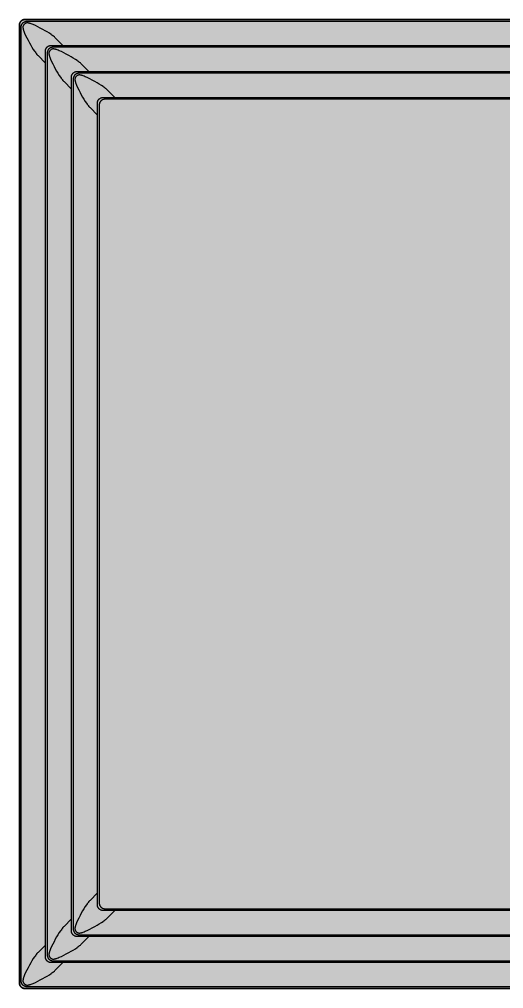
# Model space of a CAD drawing. Header units: millimetres. Extents: x 0 to 1672, y 0 to 1102.
# Drawn here: x 1171.5 to 1421.5, y 307.3 to 807.3 of the extents above; entities that cross this region are included whole.
import ezdxf

# ---------------------------------------------------------------- set-up
doc = ezdxf.new("R2010")
doc.units = ezdxf.units.MM
doc.layers.add('Blocks', color=7, linetype='Continuous')
doc.layers.add('Blocks$Fill', color=7, linetype='Continuous', true_color=0xffffff)
doc.layers.add('Blocks$Inner', color=7, linetype='Continuous', lineweight=25, true_color=0x007f00)
doc.layers.add('Blocks$Outline', color=7, linetype='Continuous', lineweight=35, true_color=0xff3f3f)

# ---------------------------------------------------------------- blocks, each defined once
blk = doc.blocks.new('Eiffel Shelf Top')
at = {"layer": 'Blocks$Fill'}
blk.add_hatch(color=256, dxfattribs=at).paths.add_polyline_path([(499.06, 0), (499.06, 247.04), (499.05, 247.12), (499.05, 247.19), (499.04, 247.27), (499.04, 247.35), (499.03, 247.42), (499.02, 247.5), (499, 247.57), (498.99, 247.65), (498.97, 247.72), (498.95, 247.79), (498.93, 247.86), (498.91, 247.93), (498.89, 248), (498.86, 248.07), (498.83, 248.13), (498.81, 248.2), (498.77, 248.27), (498.74, 248.33), (498.71, 248.4), (498.67, 248.46), (498.64, 248.53), (498.6, 248.59), (498.56, 248.65), (498.52, 248.71), (498.48, 248.77), (498.43, 248.83), (498.39, 248.89), (498.34, 248.94), (498.29, 249), (498.24, 249.05), (498.19, 249.1), (498.14, 249.16), (498.09, 249.21), (498.04, 249.25), (497.98, 249.3), (497.92, 249.35), (497.87, 249.39), (497.81, 249.44), (497.75, 249.48), (497.69, 249.52), (497.62, 249.56), (497.56, 249.59), (497.5, 249.63), (497.43, 249.66), (497.37, 249.7), (497.3, 249.73), (497.23, 249.76), (497.17, 249.79), (497.1, 249.81), (497.03, 249.84), (496.96, 249.86), (496.89, 249.88), (496.82, 249.9), (496.75, 249.92), (496.68, 249.93), (496.61, 249.95), (496.54, 249.96), (496.47, 249.97), (496.4, 249.98), (496.33, 249.99), (496.25, 249.99), (496.18, 250), (496.11, 250), (2.07, 250), (1.98, 250), (1.89, 249.99), (1.8, 249.99), (1.71, 249.98), (1.62, 249.97), (1.54, 249.95), (1.45, 249.94), (1.36, 249.92), (1.28, 249.9), (1.2, 249.87), (1.12, 249.85), (1.04, 249.82), (0.96, 249.79), (0.88, 249.76), (0.8, 249.72), (0.72, 249.69), (0.63, 249.64), (0.54, 249.59), (0.45, 249.53), (0.37, 249.48), (0.28, 249.42), (0.2, 249.35), (0.12, 249.29), (0.04, 249.22), (-0.03, 249.15), (-0.11, 249.08), (-0.18, 249), (-0.25, 248.92), (-0.31, 248.84), (-0.37, 248.76), (-0.43, 248.67), (-0.49, 248.59), (-0.53, 248.52), (-0.57, 248.45), (-0.61, 248.38), (-0.65, 248.3), (-0.68, 248.23), (-0.71, 248.15), (-0.74, 248.08), (-0.77, 248), (-0.8, 247.93), (-0.82, 247.85), (-0.84, 247.77), (-0.86, 247.69), (-0.88, 247.61), (-0.9, 247.53), (-0.91, 247.45), (-0.92, 247.37), (-0.93, 247.28), (-0.94, 247.19), (-0.94, 247.11), (-0.94, 247.02), (-0.94, 0), (-0.94, -247.07), (-0.94, -247.12), (-0.94, -247.17), (-0.93, -247.22), (-0.93, -247.33), (-0.91, -247.43), (-0.9, -247.53), (-0.88, -247.63), (-0.85, -247.73), (-0.82, -247.83), (-0.79, -247.93), (-0.76, -248.03), (-0.72, -248.13), (-0.68, -248.22), (-0.64, -248.32), (-0.59, -248.41), (-0.57, -248.45), (-0.54, -248.5), (-0.52, -248.54), (-0.49, -248.59), (-0.46, -248.63), (-0.43, -248.67), (-0.4, -248.72), (-0.37, -248.76), (-0.31, -248.84), (-0.25, -248.92), (-0.18, -249), (-0.11, -249.08), (-0.03, -249.15), (0.04, -249.22), (0.12, -249.29), (0.2, -249.35), (0.28, -249.42), (0.37, -249.48), (0.45, -249.53), (0.54, -249.59), (0.63, -249.64), (0.68, -249.66), (0.72, -249.69), (0.8, -249.72), (0.88, -249.76), (0.96, -249.79), (1.04, -249.82), (1.12, -249.85), (1.2, -249.87), (1.28, -249.9), (1.36, -249.92), (1.45, -249.94), (1.54, -249.95), (1.62, -249.97), (1.71, -249.98), (1.8, -249.99), (1.89, -249.99), (1.98, -250), (496.04, -250), (496.15, -250), (496.2, -250), (496.26, -249.99), (496.31, -249.99), (496.37, -249.98), (496.43, -249.98), (496.49, -249.97), (496.55, -249.96), (496.61, -249.95), (496.66, -249.94), (496.72, -249.92), (496.78, -249.91), (496.83, -249.9), (496.89, -249.88), (496.95, -249.86), (497, -249.85), (497.06, -249.83), (497.11, -249.81), (497.17, -249.79), (497.23, -249.76), (497.3, -249.73), (497.37, -249.7), (497.43, -249.66), (497.5, -249.63), (497.56, -249.59), (497.62, -249.56), (497.69, -249.52), (497.75, -249.48), (497.81, -249.44), (497.87, -249.39), (497.92, -249.35), (497.98, -249.3), (498.04, -249.25), (498.09, -249.21), (498.14, -249.16), (498.19, -249.1), (498.24, -249.05), (498.29, -249), (498.34, -248.94), (498.39, -248.89), (498.43, -248.83), (498.48, -248.77), (498.52, -248.71), (498.56, -248.65), (498.6, -248.59), (498.64, -248.53), (498.68, -248.46), (498.71, -248.4), (498.74, -248.33), (498.78, -248.27), (498.81, -248.2), (498.83, -248.13), (498.86, -248.07), (498.89, -248), (498.91, -247.93), (498.93, -247.86), (498.95, -247.79), (498.97, -247.72), (498.99, -247.65), (499, -247.57), (499.02, -247.5), (499.03, -247.42), (499.04, -247.35), (499.04, -247.27), (499.05, -247.19), (499.05, -247.12), (499.06, -247.04)], flags=0)
at = {"layer": 'Blocks$Inner'}
for points in [[(496.11, 250), (2.07, 250), (1.98, 250), (1.89, 249.99), (1.8, 249.99), (1.71, 249.98), (1.62, 249.97), (1.54, 249.95), (1.45, 249.94), (1.36, 249.92), (1.28, 249.9), (1.2, 249.87), (1.12, 249.85), (1.04, 249.82), (0.96, 249.79), (0.88, 249.76), (0.8, 249.72), (0.72, 249.69), (0.63, 249.64), (0.54, 249.59), (0.45, 249.53), (0.37, 249.48), (0.28, 249.42), (0.2, 249.35), (0.12, 249.29), (0.04, 249.22), (-0.03, 249.15), (-0.11, 249.08), (-0.18, 249), (-0.25, 248.92), (-0.31, 248.84), (-0.37, 248.76), (-0.43, 248.67), (-0.49, 248.59), (-0.53, 248.52), (-0.57, 248.45), (-0.61, 248.38), (-0.65, 248.3), (-0.68, 248.23), (-0.71, 248.15), (-0.74, 248.08), (-0.77, 248), (-0.8, 247.93), (-0.82, 247.85), (-0.84, 247.77), (-0.86, 247.69), (-0.88, 247.61), (-0.9, 247.53), (-0.91, 247.45), (-0.92, 247.37), (-0.93, 247.28), (-0.94, 247.19), (-0.94, 247.11), (-0.94, 247.02), (-0.94, 0), (-0.94, -247.07), (-0.94, -247.12), (-0.94, -247.17), (-0.93, -247.22), (-0.93, -247.33), (-0.91, -247.43), (-0.9, -247.53), (-0.88, -247.63), (-0.85, -247.73), (-0.82, -247.83), (-0.79, -247.93), (-0.76, -248.03), (-0.72, -248.13), (-0.68, -248.22), (-0.64, -248.32), (-0.59, -248.41), (-0.57, -248.45), (-0.54, -248.5), (-0.52, -248.54), (-0.49, -248.59), (-0.46, -248.63), (-0.43, -248.67), (-0.4, -248.72), (-0.37, -248.76), (-0.31, -248.84), (-0.25, -248.92), (-0.18, -249), (-0.11, -249.08), (-0.03, -249.15), (0.04, -249.22), (0.12, -249.29), (0.2, -249.35), (0.28, -249.42), (0.37, -249.48), (0.45, -249.53), (0.54, -249.59), (0.63, -249.64), (0.68, -249.66), (0.72, -249.69), (0.8, -249.72), (0.88, -249.76), (0.96, -249.79), (1.04, -249.82), (1.12, -249.85), (1.2, -249.87), (1.28, -249.9), (1.36, -249.92), (1.45, -249.94), (1.54, -249.95), (1.62, -249.97), (1.71, -249.98), (1.8, -249.99), (1.89, -249.99), (1.98, -250), (496.04, -250)], [(495.2, -249.05), (3.01, -249.06), (2.93, -249.06), (2.85, -249.05), (2.78, -249.05), (2.7, -249.04), (2.62, -249.03), (2.55, -249.02), (2.47, -249.01), (2.4, -248.99), (2.32, -248.98), (2.25, -248.96), (2.18, -248.94), (2.11, -248.92), (2.04, -248.9), (1.97, -248.88), (1.91, -248.85), (1.84, -248.82), (1.77, -248.79), (1.71, -248.76), (1.64, -248.73), (1.58, -248.7), (1.51, -248.66), (1.45, -248.62), (1.39, -248.59), (1.33, -248.55), (1.27, -248.51), (1.21, -248.46), (1.15, -248.42), (1.09, -248.37), (1.04, -248.33), (0.98, -248.28), (0.93, -248.23), (0.88, -248.18), (0.83, -248.12), (0.78, -248.07), (0.73, -248.02), (0.68, -247.96), (0.64, -247.9), (0.59, -247.85), (0.55, -247.79), (0.51, -247.73), (0.47, -247.67), (0.43, -247.61), (0.39, -247.54), (0.36, -247.48), (0.33, -247.41), (0.29, -247.35), (0.26, -247.28), (0.23, -247.22), (0.21, -247.15), (0.18, -247.08), (0.16, -247.01), (0.13, -246.94), (0.11, -246.87), (0.09, -246.8), (0.08, -246.73), (0.06, -246.66), (0.05, -246.61), (0.04, -246.55), (0.03, -246.5), (0.02, -246.41), (0.01, -246.3), (0.01, -246.23), (0, -246.16), (0, 0), (0, 246.16), (0.01, 246.23), (0.01, 246.3), (0.02, 246.41), (0.03, 246.5), (0.04, 246.55), (0.05, 246.61), (0.06, 246.66), (0.08, 246.73), (0.09, 246.8), (0.11, 246.87), (0.13, 246.94), (0.16, 247.01), (0.18, 247.08), (0.21, 247.15), (0.23, 247.22), (0.26, 247.28), (0.29, 247.35), (0.33, 247.41), (0.36, 247.48), (0.39, 247.54), (0.43, 247.61), (0.47, 247.67), (0.51, 247.73), (0.55, 247.79), (0.59, 247.85), (0.64, 247.9), (0.68, 247.96), (0.73, 248.02), (0.78, 248.07), (0.83, 248.12), (0.88, 248.18), (0.93, 248.23), (0.98, 248.28), (1.04, 248.33), (1.09, 248.37), (1.15, 248.42), (1.21, 248.46), (1.27, 248.51), (1.33, 248.55), (1.39, 248.59), (1.45, 248.62), (1.51, 248.66), (1.58, 248.7), (1.64, 248.73), (1.71, 248.76), (1.77, 248.79), (1.84, 248.82), (1.91, 248.85), (1.97, 248.88), (2.04, 248.9), (2.11, 248.92), (2.18, 248.94), (2.25, 248.96), (2.32, 248.98), (2.4, 248.99), (2.47, 249.01), (2.55, 249.02), (2.62, 249.03), (2.7, 249.04), (2.78, 249.05), (2.85, 249.05), (2.93, 249.06), (495.11, 249.06)], [(21.55, 236.58), (17.74, 240.38), (17.43, 240.66), (17.11, 240.93), (16.71, 241.26), (16.31, 241.57), (15.87, 241.89), (15.43, 242.21), (14.53, 242.81), (13.44, 243.5), (12.34, 244.16), (11.1, 244.86), (9.85, 245.52), (8.58, 246.16), (7.3, 246.78), (6.18, 247.28), (5.7, 247.48), (5.2, 247.67), (4.82, 247.81), (4.63, 247.88), (4.43, 247.94), (4.27, 247.98), (4.12, 248.03), (3.95, 248.07), (3.79, 248.1), (3.67, 248.13), (3.54, 248.15), (3.47, 248.15), (3.41, 248.16), (3.34, 248.16), (3.28, 248.17), (3.22, 248.17), (3.17, 248.17), (3.11, 248.17), (3.05, 248.17), (2.99, 248.16), (2.94, 248.16), (2.88, 248.15), (2.82, 248.15), (2.68, 248.1), (2.54, 248.05), (2.4, 247.99), (2.26, 247.93), (2.12, 247.87), (1.99, 247.81), (1.9, 247.74), (1.82, 247.67), (1.75, 247.6), (1.67, 247.53), (1.53, 247.38), (1.47, 247.32), (1.41, 247.26), (1.36, 247.2), (1.3, 247.14), (1.25, 247.07), (1.22, 247.04), (1.2, 247.01), (1.17, 246.99), (1.15, 246.95), (1.12, 246.92), (1.1, 246.89), (1.08, 246.86), (1.06, 246.83), (1.04, 246.79), (1.03, 246.76), (1.01, 246.72), (0.99, 246.69), (0.98, 246.65), (0.97, 246.61), (0.96, 246.58), (0.95, 246.54), (0.94, 246.5), (0.93, 246.46), (0.92, 246.43), (0.92, 246.39), (0.91, 246.35), (0.91, 246.31), (0.91, 246.27), (0.91, 246.23), (0.9, 246.18), (0.9, 246.12), (0.89, 246.06), (0.89, 246), (0.89, 245.95), (0.88, 245.89), (0.89, 245.83), (0.89, 245.78), (0.89, 245.71), (0.9, 245.65), (0.9, 245.58), (0.91, 245.52), (0.93, 245.39), (0.95, 245.26), (0.99, 245.1), (1.03, 244.94), (1.07, 244.78), (1.12, 244.62), (1.18, 244.43), (1.24, 244.24), (1.38, 243.85), (1.57, 243.36), (1.78, 242.87), (2.28, 241.76), (2.89, 240.47), (3.54, 239.2), (4.2, 237.95), (4.89, 236.72), (5.55, 235.61), (6.24, 234.52), (6.85, 233.62), (7.17, 233.18), (7.49, 232.75), (7.8, 232.34), (8.12, 231.95), (8.4, 231.62), (8.68, 231.31), (12.48, 227.5)], [(482.7, -236.58), (15.61, -236.58), (15.39, -236.58), (15.34, -236.58), (15.3, -236.57), (15.21, -236.57), (15.11, -236.56), (15.02, -236.54), (14.92, -236.53), (14.83, -236.51), (14.74, -236.49), (14.65, -236.46), (14.56, -236.44), (14.48, -236.41), (14.39, -236.38), (14.3, -236.34), (14.22, -236.3), (14.14, -236.26), (14.09, -236.24), (14.04, -236.22), (13.95, -236.16), (13.87, -236.11), (13.78, -236.05), (13.7, -235.99), (13.61, -235.93), (13.53, -235.86), (13.46, -235.8), (13.38, -235.72), (13.31, -235.65), (13.24, -235.57), (13.17, -235.5), (13.1, -235.42), (13.04, -235.33), (13.01, -235.29), (12.98, -235.25), (12.95, -235.2), (12.93, -235.16), (12.9, -235.12), (12.87, -235.07), (12.85, -235.03), (12.82, -234.98), (12.78, -234.89), (12.73, -234.79), (12.69, -234.7), (12.66, -234.6), (12.62, -234.5), (12.59, -234.4), (12.57, -234.3), (12.54, -234.2), (12.53, -234.15), (12.52, -234.1), (12.51, -234.05), (12.51, -234), (12.5, -233.95), (12.49, -233.9), (12.48, -233.79), (12.48, -233.69), (12.48, -233.58), (12.48, 0), (12.48, 233.58), (12.48, 233.69), (12.48, 233.79), (12.49, 233.9), (12.5, 233.95), (12.51, 234), (12.51, 234.05), (12.52, 234.1), (12.53, 234.15), (12.54, 234.2), (12.57, 234.3), (12.59, 234.4), (12.62, 234.5), (12.66, 234.6), (12.69, 234.7), (12.73, 234.79), (12.78, 234.89), (12.82, 234.98), (12.87, 235.07), (12.9, 235.12), (12.93, 235.16), (12.95, 235.2), (12.98, 235.25), (13.04, 235.33), (13.1, 235.42), (13.17, 235.5), (13.24, 235.57), (13.31, 235.65), (13.38, 235.72), (13.46, 235.8), (13.53, 235.86), (13.61, 235.93), (13.7, 235.99), (13.78, 236.05), (13.87, 236.11), (13.95, 236.16), (14, 236.19), (14.04, 236.22), (14.09, 236.24), (14.14, 236.26), (14.22, 236.3), (14.3, 236.34), (14.39, 236.38), (14.48, 236.41), (14.56, 236.44), (14.65, 236.46), (14.74, 236.49), (14.83, 236.51), (14.92, 236.53), (15.02, 236.54), (15.11, 236.56), (15.21, 236.57), (15.3, 236.57), (15.39, 236.58), (482.46, 236.58)], [(481.64, 235.64), (16.33, 235.63), (16.28, 235.63), (16.24, 235.63), (16.15, 235.62), (16.05, 235.61), (15.96, 235.6), (15.86, 235.58), (15.77, 235.56), (15.68, 235.54), (15.59, 235.52), (15.5, 235.49), (15.42, 235.46), (15.33, 235.43), (15.24, 235.4), (15.16, 235.36), (15.08, 235.32), (14.99, 235.27), (14.9, 235.22), (14.81, 235.17), (14.72, 235.11), (14.64, 235.05), (14.56, 234.99), (14.48, 234.92), (14.4, 234.85), (14.32, 234.78), (14.25, 234.71), (14.18, 234.63), (14.11, 234.55), (14.05, 234.47), (13.99, 234.39), (13.93, 234.31), (13.87, 234.22), (13.82, 234.13), (13.77, 234.04), (13.72, 233.95), (13.68, 233.85), (13.64, 233.76), (13.6, 233.66), (13.57, 233.57), (13.54, 233.47), (13.52, 233.42), (13.51, 233.37), (13.5, 233.31), (13.49, 233.26), (13.47, 233.16), (13.45, 233.06), (13.44, 232.95), (13.43, 232.85), (13.42, 232.74), (13.42, 232.69), (13.42, 0), (13.42, -232.64), (13.42, -232.74), (13.43, -232.85), (13.44, -232.95), (13.45, -233.06), (13.47, -233.16), (13.49, -233.26), (13.5, -233.31), (13.51, -233.37), (13.52, -233.42), (13.54, -233.47), (13.57, -233.57), (13.6, -233.66), (13.64, -233.76), (13.68, -233.85), (13.72, -233.95), (13.77, -234.04), (13.82, -234.13), (13.87, -234.22), (13.93, -234.31), (13.99, -234.39), (14.05, -234.47), (14.11, -234.55), (14.18, -234.63), (14.25, -234.71), (14.32, -234.78), (14.4, -234.85), (14.48, -234.92), (14.56, -234.99), (14.64, -235.05), (14.72, -235.11), (14.81, -235.17), (14.9, -235.22), (14.99, -235.27), (15.08, -235.32), (15.16, -235.36), (15.24, -235.4), (15.33, -235.43), (15.42, -235.46), (15.5, -235.49), (15.59, -235.52), (15.68, -235.54), (15.77, -235.56), (15.86, -235.58), (15.96, -235.6), (16.05, -235.61), (16.15, -235.62), (16.24, -235.63), (16.33, -235.63), (481.52, -235.64)], [(34.97, 223.16), (31.16, 226.96), (30.85, 227.24), (30.53, 227.51), (30.13, 227.84), (29.73, 228.15), (29.29, 228.47), (28.85, 228.79), (27.95, 229.39), (26.86, 230.08), (25.76, 230.74), (24.52, 231.44), (23.28, 232.1), (22, 232.74), (20.72, 233.36), (19.6, 233.86), (19.12, 234.06), (18.62, 234.25), (18.24, 234.39), (18.05, 234.46), (17.85, 234.52), (17.69, 234.56), (17.54, 234.61), (17.37, 234.65), (17.21, 234.68), (17.09, 234.71), (16.96, 234.72), (16.89, 234.73), (16.83, 234.74), (16.76, 234.74), (16.7, 234.75), (16.64, 234.75), (16.59, 234.75), (16.53, 234.75), (16.47, 234.75), (16.41, 234.74), (16.36, 234.74), (16.3, 234.73), (16.24, 234.73), (16.2, 234.72), (16.15, 234.72), (16.11, 234.71), (16.06, 234.7), (16.02, 234.69), (15.97, 234.68), (15.93, 234.67), (15.88, 234.66), (15.84, 234.64), (15.8, 234.63), (15.75, 234.61), (15.71, 234.59), (15.67, 234.57), (15.63, 234.54), (15.59, 234.52), (15.55, 234.5), (15.51, 234.47), (15.48, 234.44), (15.44, 234.41), (15.41, 234.39), (15.32, 234.32), (15.24, 234.25), (15.17, 234.18), (15.09, 234.11), (14.95, 233.96), (14.89, 233.9), (14.83, 233.84), (14.78, 233.78), (14.72, 233.72), (14.67, 233.65), (14.64, 233.61), (14.61, 233.56), (14.58, 233.52), (14.55, 233.47), (14.52, 233.43), (14.5, 233.38), (14.47, 233.33), (14.45, 233.28), (14.43, 233.23), (14.41, 233.18), (14.39, 233.13), (14.38, 233.08), (14.37, 233.03), (14.35, 232.97), (14.34, 232.92), (14.34, 232.87), (14.33, 232.81), (14.32, 232.76), (14.32, 232.7), (14.31, 232.64), (14.31, 232.58), (14.31, 232.53), (14.3, 232.47), (14.31, 232.41), (14.31, 232.36), (14.31, 232.29), (14.32, 232.23), (14.32, 232.16), (14.33, 232.1), (14.35, 231.97), (14.37, 231.84), (14.41, 231.68), (14.45, 231.52), (14.49, 231.36), (14.54, 231.2), (14.6, 231.01), (14.66, 230.81), (14.8, 230.43), (15, 229.94), (15.2, 229.45), (15.7, 228.34), (16.31, 227.05), (16.96, 225.78), (17.62, 224.53), (18.31, 223.3), (18.97, 222.19), (19.66, 221.1), (20.27, 220.2), (20.59, 219.76), (20.91, 219.32), (21.22, 218.92), (21.54, 218.52), (21.82, 218.2), (22.1, 217.89), (25.9, 214.08)], [(469.26, -223.16), (28.91, -223.16), (28.82, -223.16), (28.73, -223.15), (28.64, -223.15), (28.55, -223.14), (28.46, -223.13), (28.37, -223.11), (28.29, -223.1), (28.2, -223.08), (28.11, -223.06), (28.03, -223.03), (27.95, -223), (27.87, -222.98), (27.78, -222.95), (27.7, -222.91), (27.63, -222.88), (27.55, -222.84), (27.46, -222.79), (27.37, -222.74), (27.28, -222.68), (27.19, -222.63), (27.11, -222.57), (27.03, -222.5), (26.95, -222.44), (26.87, -222.37), (26.79, -222.3), (26.72, -222.23), (26.65, -222.15), (26.59, -222.07), (26.52, -221.99), (26.46, -221.91), (26.4, -221.82), (26.35, -221.74), (26.29, -221.65), (26.24, -221.56), (26.2, -221.47), (26.15, -221.37), (26.11, -221.28), (26.08, -221.18), (26.04, -221.08), (26.01, -220.98), (25.99, -220.92), (25.98, -220.85), (25.96, -220.79), (25.95, -220.72), (25.94, -220.65), (25.93, -220.59), (25.92, -220.52), (25.91, -220.45), (25.91, -220.38), (25.9, -220.31), (25.9, -220.24), (25.9, 0), (25.9, 220.17), (25.9, 220.27), (25.91, 220.37), (25.91, 220.48), (25.93, 220.58), (25.94, 220.68), (25.96, 220.78), (25.99, 220.88), (26, 220.93), (26.01, 220.98), (26.03, 221.03), (26.04, 221.08), (26.08, 221.18), (26.11, 221.28), (26.15, 221.37), (26.2, 221.47), (26.24, 221.56), (26.29, 221.65), (26.35, 221.74), (26.4, 221.82), (26.46, 221.91), (26.52, 221.99), (26.59, 222.07), (26.65, 222.15), (26.72, 222.23), (26.79, 222.3), (26.87, 222.37), (26.95, 222.44), (27.03, 222.5), (27.11, 222.57), (27.19, 222.63), (27.28, 222.68), (27.37, 222.74), (27.46, 222.79), (27.55, 222.84), (27.63, 222.88), (27.7, 222.91), (27.78, 222.95), (27.87, 222.98), (27.95, 223), (28.03, 223.03), (28.11, 223.05), (28.2, 223.08), (28.27, 223.09), (28.34, 223.11), (28.4, 223.12), (28.47, 223.13), (28.54, 223.14), (28.61, 223.15), (28.68, 223.15), (28.75, 223.16), (28.83, 223.16), (469.19, 223.16)], [(468.33, 222.21), (29.86, 222.22), (29.76, 222.21), (29.67, 222.21), (29.61, 222.21), (29.55, 222.2), (29.49, 222.19), (29.43, 222.19), (29.37, 222.18), (29.31, 222.17), (29.25, 222.16), (29.19, 222.14), (29.13, 222.13), (29.07, 222.11), (29.01, 222.1), (28.95, 222.08), (28.9, 222.06), (28.84, 222.04), (28.78, 222.02), (28.72, 222), (28.66, 221.97), (28.59, 221.94), (28.52, 221.91), (28.46, 221.88), (28.39, 221.84), (28.33, 221.81), (28.27, 221.77), (28.21, 221.73), (28.15, 221.69), (28.09, 221.65), (28.03, 221.61), (27.97, 221.56), (27.91, 221.52), (27.86, 221.47), (27.8, 221.42), (27.75, 221.37), (27.7, 221.32), (27.65, 221.26), (27.6, 221.21), (27.55, 221.15), (27.51, 221.1), (27.46, 221.04), (27.42, 220.98), (27.37, 220.92), (27.33, 220.86), (27.29, 220.8), (27.26, 220.74), (27.22, 220.67), (27.18, 220.61), (27.15, 220.54), (27.12, 220.48), (27.09, 220.41), (27.06, 220.34), (27.03, 220.27), (27.01, 220.2), (26.98, 220.13), (26.96, 220.06), (26.94, 219.99), (26.92, 219.92), (26.91, 219.85), (26.89, 219.77), (26.88, 219.7), (26.87, 219.63), (26.86, 219.55), (26.85, 219.48), (26.85, 219.41), (26.84, 219.33), (26.84, 219.26), (26.84, 0), (26.84, -219.32), (26.85, -219.39), (26.85, -219.49), (26.86, -219.56), (26.87, -219.62), (26.88, -219.69), (26.89, -219.75), (26.91, -219.84), (26.92, -219.92), (26.94, -219.98), (26.96, -220.05), (26.98, -220.11), (27, -220.17), (27.02, -220.23), (27.04, -220.29), (27.06, -220.35), (27.09, -220.41), (27.12, -220.48), (27.15, -220.55), (27.19, -220.62), (27.22, -220.68), (27.26, -220.74), (27.29, -220.79), (27.32, -220.85), (27.36, -220.9), (27.4, -220.97), (27.45, -221.03), (27.5, -221.09), (27.54, -221.15), (27.59, -221.2), (27.65, -221.26), (27.7, -221.31), (27.75, -221.37), (27.81, -221.42), (27.86, -221.47), (27.92, -221.52), (27.98, -221.57), (28.03, -221.61), (28.08, -221.65), (28.13, -221.68), (28.19, -221.72), (28.25, -221.76), (28.32, -221.8), (28.38, -221.84), (28.45, -221.87), (28.52, -221.91), (28.59, -221.94), (28.65, -221.97), (28.72, -222), (28.8, -222.03), (28.88, -222.06), (28.95, -222.08), (29.03, -222.1), (29.11, -222.12), (29.19, -222.14), (29.27, -222.16), (29.35, -222.17), (29.43, -222.19), (29.51, -222.2), (29.58, -222.2), (29.66, -222.21), (29.76, -222.21), (468.26, -222.22)], [(48.39, 209.74), (44.58, 213.54), (44.27, 213.82), (43.95, 214.09), (43.55, 214.42), (43.15, 214.73), (42.71, 215.05), (42.27, 215.37), (41.37, 215.97), (40.28, 216.66), (39.18, 217.32), (37.94, 218.01), (36.7, 218.68), (35.42, 219.32), (34.14, 219.94), (33.02, 220.44), (32.54, 220.64), (32.04, 220.83), (31.66, 220.97), (31.47, 221.04), (31.27, 221.1), (31.12, 221.14), (30.96, 221.19), (30.8, 221.23), (30.63, 221.26), (30.51, 221.29), (30.38, 221.3), (30.31, 221.31), (30.25, 221.32), (30.19, 221.32), (30.12, 221.33), (30.06, 221.33), (30.01, 221.33), (29.95, 221.33), (29.89, 221.33), (29.83, 221.32), (29.78, 221.32), (29.72, 221.31), (29.66, 221.3), (29.58, 221.29), (29.5, 221.27), (29.42, 221.24), (29.35, 221.22), (29.27, 221.19), (29.19, 221.16), (29.12, 221.12), (29.04, 221.09), (28.97, 221.05), (28.9, 221.01), (28.83, 220.96), (28.74, 220.9), (28.66, 220.83), (28.59, 220.76), (28.51, 220.69), (28.37, 220.54), (28.31, 220.48), (28.25, 220.42), (28.2, 220.36), (28.14, 220.3), (28.09, 220.23), (28.05, 220.16), (28.01, 220.09), (27.97, 220.02), (27.93, 219.94), (27.9, 219.87), (27.87, 219.79), (27.84, 219.71), (27.81, 219.63), (27.79, 219.55), (27.77, 219.47), (27.75, 219.39), (27.74, 219.34), (27.74, 219.28), (27.73, 219.22), (27.73, 219.16), (27.73, 219.11), (27.72, 219.05), (27.73, 218.99), (27.73, 218.94), (27.73, 218.87), (27.74, 218.81), (27.74, 218.74), (27.75, 218.68), (27.77, 218.55), (27.79, 218.42), (27.83, 218.26), (27.87, 218.1), (27.91, 217.94), (27.96, 217.78), (28.02, 217.59), (28.08, 217.39), (28.22, 217.01), (28.42, 216.52), (28.62, 216.03), (29.12, 214.92), (29.73, 213.63), (30.38, 212.36), (31.04, 211.11), (31.73, 209.88), (32.39, 208.77), (33.08, 207.68), (33.69, 206.78), (34.01, 206.34), (34.33, 205.9), (34.64, 205.5), (34.96, 205.1), (35.24, 204.78), (35.52, 204.47), (39.32, 200.66)], [(455.86, -209.74), (42.32, -209.74), (42.23, -209.74), (42.14, -209.73), (42.05, -209.73), (41.97, -209.72), (41.88, -209.71), (41.79, -209.69), (41.71, -209.68), (41.62, -209.66), (41.53, -209.63), (41.45, -209.61), (41.36, -209.58), (41.28, -209.55), (41.2, -209.52), (41.11, -209.49), (41.03, -209.45), (40.95, -209.41), (40.86, -209.36), (40.78, -209.31), (40.69, -209.26), (40.6, -209.2), (40.52, -209.14), (40.44, -209.08), (40.36, -209.01), (40.29, -208.95), (40.21, -208.88), (40.14, -208.8), (40.07, -208.73), (40, -208.65), (39.94, -208.57), (39.88, -208.49), (39.82, -208.4), (39.77, -208.32), (39.71, -208.23), (39.66, -208.14), (39.62, -208.05), (39.58, -207.96), (39.54, -207.86), (39.5, -207.77), (39.47, -207.67), (39.44, -207.57), (39.41, -207.47), (39.39, -207.37), (39.37, -207.27), (39.35, -207.17), (39.34, -207.07), (39.33, -206.96), (39.32, -206.86), (39.32, -206.76), (39.32, 0), (39.32, 206.8), (39.32, 206.88), (39.33, 206.96), (39.33, 207.04), (39.34, 207.12), (39.35, 207.2), (39.37, 207.28), (39.38, 207.36), (39.4, 207.43), (39.42, 207.51), (39.44, 207.59), (39.46, 207.66), (39.49, 207.74), (39.52, 207.81), (39.55, 207.89), (39.58, 207.96), (39.61, 208.03), (39.64, 208.1), (39.68, 208.17), (39.72, 208.23), (39.76, 208.3), (39.8, 208.36), (39.84, 208.43), (39.88, 208.49), (39.93, 208.55), (39.98, 208.62), (40.03, 208.68), (40.08, 208.74), (40.14, 208.8), (40.2, 208.86), (40.25, 208.92), (40.31, 208.97), (40.38, 209.03), (40.44, 209.08), (40.5, 209.13), (40.56, 209.17), (40.63, 209.22), (40.69, 209.26), (40.76, 209.3), (40.83, 209.34), (40.9, 209.38), (40.97, 209.42), (41.04, 209.45), (41.11, 209.49), (41.18, 209.52), (41.26, 209.55), (41.33, 209.57), (41.41, 209.6), (41.48, 209.62), (41.55, 209.64), (41.62, 209.66), (41.69, 209.67), (41.76, 209.69), (41.83, 209.7), (41.9, 209.71), (41.97, 209.72), (42.04, 209.73), (42.1, 209.73), (42.15, 209.73), (42.2, 209.74), (42.26, 209.74), (455.8, 209.74)], [(454.88, 208.8), (43.27, 208.8), (43.18, 208.79), (43.1, 208.79), (43.01, 208.78), (42.92, 208.78), (42.83, 208.76), (42.75, 208.75), (42.66, 208.73), (42.58, 208.72), (42.49, 208.69), (42.41, 208.67), (42.33, 208.65), (42.25, 208.62), (42.17, 208.59), (42.09, 208.56), (42.01, 208.52), (41.93, 208.48), (41.84, 208.44), (41.75, 208.39), (41.66, 208.33), (41.58, 208.28), (41.5, 208.22), (41.41, 208.16), (41.34, 208.1), (41.26, 208.03), (41.22, 207.99), (41.18, 207.96), (41.14, 207.92), (41.11, 207.88), (41.07, 207.84), (41.03, 207.8), (41, 207.76), (40.96, 207.72), (40.93, 207.68), (40.89, 207.64), (40.86, 207.6), (40.83, 207.55), (40.8, 207.51), (40.77, 207.47), (40.74, 207.42), (40.71, 207.38), (40.66, 207.3), (40.62, 207.22), (40.58, 207.14), (40.54, 207.05), (40.5, 206.97), (40.47, 206.89), (40.43, 206.8), (40.4, 206.71), (40.39, 206.66), (40.37, 206.6), (40.36, 206.55), (40.34, 206.49), (40.33, 206.43), (40.32, 206.37), (40.31, 206.32), (40.3, 206.26), (40.29, 206.2), (40.28, 206.15), (40.28, 206.1), (40.27, 206.04), (40.27, 205.99), (40.26, 205.93), (40.26, 205.88), (40.26, 0), (40.26, -205.89), (40.27, -205.97), (40.27, -206.07), (40.28, -206.16), (40.29, -206.24), (40.31, -206.32), (40.32, -206.39), (40.33, -206.46), (40.35, -206.51), (40.36, -206.57), (40.38, -206.62), (40.39, -206.68), (40.42, -206.75), (40.44, -206.83), (40.47, -206.9), (40.5, -206.98), (40.54, -207.05), (40.57, -207.13), (40.6, -207.18), (40.63, -207.23), (40.66, -207.29), (40.69, -207.34), (40.73, -207.41), (40.78, -207.48), (40.82, -207.55), (40.87, -207.61), (40.91, -207.66), (40.95, -207.71), (41, -207.77), (41.06, -207.83), (41.11, -207.89), (41.17, -207.95), (41.22, -208), (41.27, -208.04), (41.33, -208.09), (41.38, -208.13), (41.44, -208.18), (41.5, -208.22), (41.55, -208.26), (41.61, -208.3), (41.68, -208.34), (41.74, -208.38), (41.81, -208.42), (41.88, -208.46), (41.94, -208.49), (42.01, -208.52), (42.08, -208.55), (42.15, -208.58), (42.21, -208.6), (42.26, -208.62), (42.31, -208.64), (42.37, -208.66), (42.42, -208.68), (42.48, -208.69), (42.53, -208.71), (42.59, -208.72), (42.64, -208.73), (42.7, -208.74), (42.76, -208.75), (42.81, -208.76), (42.87, -208.77), (42.93, -208.78), (42.98, -208.78), (43.04, -208.79), (43.1, -208.79), (43.17, -208.79), (43.23, -208.8), (454.84, -208.8)], [(39.32, -200.66), (35.52, -204.47), (35.24, -204.78), (34.96, -205.1), (34.64, -205.5), (34.33, -205.9), (34.01, -206.34), (33.69, -206.78), (33.08, -207.68), (32.39, -208.77), (31.73, -209.88), (31.04, -211.11), (30.38, -212.36), (29.73, -213.63), (29.12, -214.92), (28.62, -216.03), (28.42, -216.52), (28.22, -217.01), (28.08, -217.39), (28.02, -217.59), (27.96, -217.78), (27.91, -217.94), (27.87, -218.1), (27.83, -218.26), (27.79, -218.42), (27.77, -218.55), (27.75, -218.68), (27.74, -218.74), (27.74, -218.81), (27.73, -218.87), (27.73, -218.94), (27.73, -218.99), (27.72, -219.05), (27.73, -219.11), (27.73, -219.16), (27.73, -219.22), (27.74, -219.28), (27.74, -219.34), (27.75, -219.39), (27.77, -219.48), (27.8, -219.57), (27.82, -219.65), (27.85, -219.74), (27.89, -219.83), (27.92, -219.91), (27.96, -219.99), (28, -220.07), (28.04, -220.15), (28.09, -220.23), (28.16, -220.31), (28.22, -220.39), (28.3, -220.47), (28.37, -220.54), (28.51, -220.69), (28.57, -220.75), (28.63, -220.8), (28.7, -220.86), (28.76, -220.91), (28.83, -220.96), (28.87, -221), (28.91, -221.03), (28.95, -221.06), (28.99, -221.08), (29.03, -221.11), (29.08, -221.14), (29.12, -221.16), (29.17, -221.18), (29.22, -221.2), (29.27, -221.22), (29.31, -221.24), (29.36, -221.25), (29.41, -221.26), (29.46, -221.28), (29.51, -221.29), (29.56, -221.29), (29.61, -221.3), (29.66, -221.3), (29.72, -221.31), (29.78, -221.32), (29.83, -221.32), (29.89, -221.33), (29.95, -221.33), (30.01, -221.33), (30.06, -221.33), (30.12, -221.33), (30.19, -221.32), (30.25, -221.32), (30.31, -221.31), (30.38, -221.3), (30.51, -221.29), (30.63, -221.26), (30.8, -221.23), (30.96, -221.19), (31.12, -221.14), (31.27, -221.1), (31.47, -221.04), (31.66, -220.97), (32.04, -220.83), (32.54, -220.64), (33.02, -220.44), (34.14, -219.94), (35.42, -219.32), (36.7, -218.68), (37.94, -218.01), (39.18, -217.32), (40.28, -216.66), (41.37, -215.97), (42.27, -215.37), (42.71, -215.05), (43.15, -214.73), (43.55, -214.42), (43.95, -214.09), (44.27, -213.82), (44.58, -213.54), (48.39, -209.74)], [(25.9, -214.08), (22.1, -217.89), (21.82, -218.2), (21.54, -218.52), (21.22, -218.92), (20.91, -219.32), (20.59, -219.76), (20.27, -220.2), (19.66, -221.1), (18.97, -222.19), (18.31, -223.3), (17.62, -224.53), (16.96, -225.78), (16.31, -227.05), (15.7, -228.34), (15.2, -229.45), (15, -229.94), (14.8, -230.43), (14.66, -230.81), (14.6, -231.01), (14.54, -231.2), (14.49, -231.36), (14.45, -231.52), (14.41, -231.68), (14.37, -231.84), (14.35, -231.97), (14.33, -232.1), (14.32, -232.16), (14.32, -232.23), (14.31, -232.29), (14.31, -232.36), (14.31, -232.41), (14.3, -232.47), (14.31, -232.53), (14.31, -232.58), (14.31, -232.64), (14.32, -232.7), (14.32, -232.76), (14.33, -232.81), (14.37, -232.94), (14.41, -233.06), (14.45, -233.18), (14.5, -233.3), (14.55, -233.42), (14.61, -233.54), (14.67, -233.65), (14.74, -233.73), (14.8, -233.81), (14.88, -233.89), (14.95, -233.96), (15.09, -234.11), (15.15, -234.17), (15.21, -234.22), (15.28, -234.28), (15.34, -234.33), (15.41, -234.39), (15.61, -234.48), (15.82, -234.57), (16.03, -234.65), (16.24, -234.73), (16.3, -234.73), (16.36, -234.74), (16.41, -234.74), (16.47, -234.75), (16.53, -234.75), (16.59, -234.75), (16.64, -234.75), (16.7, -234.75), (16.76, -234.74), (16.83, -234.74), (16.89, -234.73), (16.96, -234.72), (17.09, -234.71), (17.21, -234.68), (17.37, -234.65), (17.54, -234.61), (17.69, -234.56), (17.85, -234.52), (18.05, -234.46), (18.24, -234.39), (18.62, -234.25), (19.12, -234.06), (19.6, -233.86), (20.72, -233.36), (22, -232.74), (23.28, -232.1), (24.52, -231.44), (25.76, -230.74), (26.86, -230.08), (27.95, -229.39), (28.85, -228.79), (29.29, -228.47), (29.73, -228.15), (30.13, -227.84), (30.53, -227.51), (30.85, -227.24), (31.16, -226.96), (34.97, -223.16)], [(12.48, -227.5), (8.68, -231.31), (8.4, -231.62), (8.12, -231.95), (7.8, -232.34), (7.49, -232.75), (7.17, -233.18), (6.85, -233.62), (6.24, -234.52), (5.55, -235.61), (4.89, -236.72), (4.2, -237.95), (3.54, -239.2), (2.89, -240.47), (2.28, -241.76), (1.78, -242.87), (1.57, -243.36), (1.38, -243.85), (1.24, -244.24), (1.18, -244.43), (1.12, -244.62), (1.07, -244.78), (1.03, -244.94), (0.99, -245.1), (0.95, -245.26), (0.93, -245.39), (0.91, -245.52), (0.9, -245.58), (0.9, -245.65), (0.89, -245.71), (0.89, -245.78), (0.89, -245.83), (0.88, -245.89), (0.89, -245.95), (0.89, -246), (0.89, -246.06), (0.9, -246.12), (0.9, -246.18), (0.91, -246.23), (1.25, -247.07), (1.32, -247.15), (1.38, -247.23), (1.45, -247.31), (1.53, -247.38), (1.67, -247.53), (1.73, -247.59), (1.79, -247.64), (1.86, -247.7), (1.92, -247.75), (1.99, -247.81), (2.09, -247.86), (2.19, -247.91), (2.29, -247.96), (2.39, -248), (2.5, -248.04), (2.61, -248.08), (2.71, -248.11), (2.82, -248.15), (2.88, -248.15), (2.94, -248.16), (2.99, -248.16), (3.05, -248.17), (3.11, -248.17), (3.17, -248.17), (3.22, -248.17), (3.28, -248.17), (3.34, -248.16), (3.41, -248.16), (3.47, -248.15), (3.54, -248.15), (3.67, -248.13), (3.79, -248.1), (3.95, -248.07), (4.12, -248.03), (4.27, -247.98), (4.43, -247.94), (4.63, -247.88), (4.82, -247.81), (5.2, -247.67), (5.7, -247.48), (6.18, -247.28), (7.3, -246.78), (8.58, -246.16), (9.85, -245.52), (11.1, -244.86), (12.34, -244.16), (13.44, -243.5), (14.53, -242.81), (15.43, -242.21), (15.87, -241.89), (16.31, -241.57), (16.71, -241.26), (17.11, -240.93), (17.43, -240.66), (17.74, -240.38), (21.55, -236.58)]]:
    blk.add_lwpolyline(points, dxfattribs=at)
at = {"layer": 'Blocks$Outline'}
blk.add_lwpolyline([(496.11, 250), (2.07, 250), (1.98, 250), (1.89, 249.99), (1.8, 249.99), (1.71, 249.98), (1.62, 249.97), (1.54, 249.95), (1.45, 249.94), (1.36, 249.92), (1.28, 249.9), (1.2, 249.87), (1.12, 249.85), (1.04, 249.82), (0.96, 249.79), (0.88, 249.76), (0.8, 249.72), (0.72, 249.69), (0.63, 249.64), (0.54, 249.59), (0.45, 249.53), (0.37, 249.48), (0.28, 249.42), (0.2, 249.35), (0.12, 249.29), (0.04, 249.22), (-0.03, 249.15), (-0.11, 249.08), (-0.18, 249), (-0.25, 248.92), (-0.31, 248.84), (-0.37, 248.76), (-0.43, 248.67), (-0.49, 248.59), (-0.53, 248.52), (-0.57, 248.45), (-0.61, 248.38), (-0.65, 248.3), (-0.68, 248.23), (-0.71, 248.15), (-0.74, 248.08), (-0.77, 248), (-0.8, 247.93), (-0.82, 247.85), (-0.84, 247.77), (-0.86, 247.69), (-0.88, 247.61), (-0.9, 247.53), (-0.91, 247.45), (-0.92, 247.37), (-0.93, 247.28), (-0.94, 247.19), (-0.94, 247.11), (-0.94, 247.02), (-0.94, 0), (-0.94, -247.07), (-0.94, -247.12), (-0.94, -247.17), (-0.93, -247.22), (-0.93, -247.33), (-0.91, -247.43), (-0.9, -247.53), (-0.88, -247.63), (-0.85, -247.73), (-0.82, -247.83), (-0.79, -247.93), (-0.76, -248.03), (-0.72, -248.13), (-0.68, -248.22), (-0.64, -248.32), (-0.59, -248.41), (-0.57, -248.45), (-0.54, -248.5), (-0.52, -248.54), (-0.49, -248.59), (-0.46, -248.63), (-0.43, -248.67), (-0.4, -248.72), (-0.37, -248.76), (-0.31, -248.84), (-0.25, -248.92), (-0.18, -249), (-0.11, -249.08), (-0.03, -249.15), (0.04, -249.22), (0.12, -249.29), (0.2, -249.35), (0.28, -249.42), (0.37, -249.48), (0.45, -249.53), (0.54, -249.59), (0.63, -249.64), (0.68, -249.66), (0.72, -249.69), (0.8, -249.72), (0.88, -249.76), (0.96, -249.79), (1.04, -249.82), (1.12, -249.85), (1.2, -249.87), (1.28, -249.9), (1.36, -249.92), (1.45, -249.94), (1.54, -249.95), (1.62, -249.97), (1.71, -249.98), (1.8, -249.99), (1.89, -249.99), (1.98, -250), (496.04, -250)], dxfattribs=at)

msp = doc.modelspace()

# ---------------------------------------------------------------- block references
at = {"layer": 'Blocks'}
msp.add_blockref('Eiffel Shelf Top', (1172.47, 557.3), dxfattribs=at)

doc.saveas('drawing.dxf')
